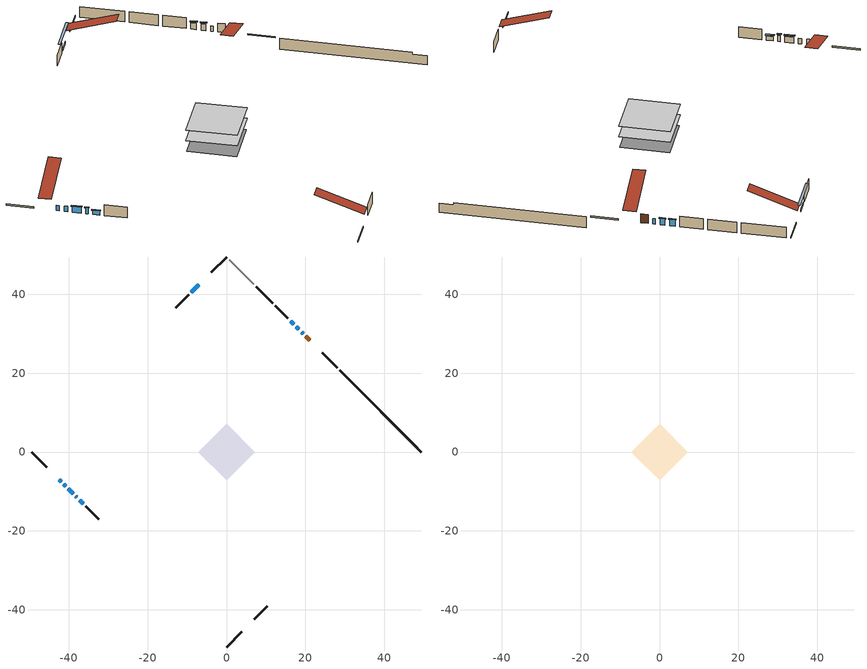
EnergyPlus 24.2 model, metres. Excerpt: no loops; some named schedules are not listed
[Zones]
conditioned space
 floor adiabatic (AdiabaticFloorConstruction): -7.22,0 0,7.22 7.22,0 0,-7.22 z0.37
 floor foundation (Slab1 construction): -7.04,0 0,7.04 7.04,0 0,-7.04 z-2.16
 wall outside (RimJoist1 construction): 0,-49.48 3.88,-45.6 / -49.48,0 -45.6,-3.88 / 0,49.48 -3.88,45.6 / 28.14,21.35 24.26,25.22 z0.37:0.67
 wall outside (AdiabaticWallConstruction 1): 21.09,28.39 20.07,29.41 z0.37:2.4
 wall outside (AdiabaticWallConstruction): 19.42,30.07 19.04,30.45 / -42.44,-7.05 -41.97,-7.51 / -41.31,-8.17 -40.8,-8.68 z0.37:1.59; -7.05,42.44 -8.99,40.5 z0.37:0.88; 18.38,31.1 17.7,31.79 / 17.04,32.44 16.25,33.23 z0.37:1.84; -40.15,-9.34 -38.92,-10.56 / -38.27,-11.21 -37.94,-11.54 z0.37:1.74; -37.29,-12.2 -36.32,-13.17 z0.37:1.34
 wall outside (Wall1 construction): 7.05,-42.44 10.31,-39.18 / -35.66,-13.82 -32.4,-17.08 / -9.64,39.84 -12.9,36.58 / 15.59,33.89 12.34,37.15 z0.37:2.81
 wall foundation (FoundationWall1 construction): 28.79,20.69,-2.16 28.79,20.69,0.37 47.41,2.07,0.37 47.41,2.07,-0.11 49.48,0,-0.11 49.48,0,-2.16
 wall othersidecoefficients (Wall2 construction): 11.68,37.8 7.58,41.9 z0.37:2.81
 wall adiabatic (Wall3 construction): 6.92,42.56 0.66,48.83 z0.37:2.81
 window (WindowConstruction 5): 19.42,30.07 19.04,30.45 z0.37:1.59
 window (WindowConstruction 8): -7.05,42.44 -8.99,40.5 z0.37:0.88
 window (WindowConstruction 6): -42.44,-7.05 -41.97,-7.51 z0.37:1.59
 window (WindowConstruction 7): -41.31,-8.17 -40.8,-8.68 z0.37:1.59
 window (WindowConstruction): 18.38,31.1 17.7,31.79 z0.37:1.84
 window (WindowConstruction 1): 17.04,32.44 16.25,33.23 z0.37:1.84
 window (WindowConstruction 2): -40.15,-9.34 -38.92,-10.56 z0.37:1.74
 window (WindowConstruction 3): -38.27,-11.22 -37.94,-11.54 z0.37:1.74
 window (WindowConstruction 4): -37.29,-12.2 -36.32,-13.17 z0.37:1.34
 door (Door): 21.09,28.39 20.07,29.41 z0.37:2.4
 ceiling adiabatic (AdiabaticFloorConstruction): 0,-7.22 7.22,0 0,7.22 -7.22,0 z0.37
attic - vented
 floor to conditioned space (Floor1 construction Reversed): -7.22,0 0,7.22 7.22,0 0,-7.22 z2.81
 roof outside (Roof1 construction): 6.39,-43.09,2.81 -0.65,-36.06,6.13 -2.5,-37.91,6.13 4.54,-44.95,2.81; -43.09,-6.39,2.81 -36.06,0.65,6.13 -37.91,2.5,6.13 -44.95,-4.54,2.81; -6.39,43.09,2.81 0.65,36.06,6.13 2.5,37.91,6.13 -4.54,44.95,2.81; 21.75,27.74,2.81 14.71,20.7,6.13 16.57,18.85,6.13 23.6,25.88,2.81
shading: -10.85,38.63 -5.18,44.3 -5.47,44.59 -11.14,38.92 z3.52; 17.56,31.93 18.52,30.96 18.81,31.25 17.85,32.22 z2.04; 16.11,33.37 17.18,32.3 17.47,32.59 16.4,33.66 z2.04; -38.78,-10.7 -40.29,-9.19 -40.58,-9.49 -39.07,-10.99 z1.94; -37.8,-11.68 -38.41,-11.07 -38.7,-11.36 -38.09,-11.97 z1.94; -36.17,-13.31 -37.43,-12.05 -37.72,-12.34 -36.47,-13.6 z1.54
[Building]
Building 1: Terrain=Suburbs
[Site:Location]
Edmonton Intl AP_AB: Latitude {deg}=53.31; Longitude {deg}=-113.58; Time Zone {hr}=-7; Elevation {m}=723; Keep Site Location Information=Yes
[Site:GroundTemperature:Shallow]
-1.56185, -3.61833, -3.78302, -2.80711, 1.11059, 5.01004, 8.39065, 10.5322, 10.7141, 8.97234, 5.67794, 1.89811
[Site:WaterMainsTemperature]
Calculation Method=Schedule; Temperature Schedule=mains temperature schedule
[Material] Roughness=Rough; Thermal Absorptance=0.9
Name | Thickness {m} | Conductivity {W/m-K} | Density {kg/m3} | Specific Heat {J/kg-K} | Solar Absorptance | Visible Absorptance
asphalt or fiberglass shingles | 0.00635 | 0.162714 | 1121.4 | 1465.45 | 0.4 | 0.4
ceiling loosefill ins | 0.169333 | 0.0480833 | 16.02 | 1046.75 | 0.7 | 0.7
ceiling stud and cavity | 0.1397 | 0.139924 | 65.682 | 1177.47 | 0.7 | 0.7
concrete 4.0 in. | 0.1016 | 1.803125 | 2242.8 | 837.4 | 0.7 | 0.7
concrete 8.0 in. | 0.2032 | 1.803125 | 2242.8 | 837.4 | 0.7 | 0.7
door material | 0.04445 | 0.053851 | 512.64 | 1214.23 | 0.7 | 0.7
exterior vertical ins | 0.0460229 | 0.029427 | 32.04 | 1214.23 | 0.7 | 0.7
floor covering | 0.0127 | 0.0433444 | 54.468 | 1339.84 | 0.6 | 0.6
floor rigid ins; wall rigid ins | 0.512978 | 0.029427 | 32.04 | 1214.23 | 0.7 | 0.7
floor stud and cavity | 0.1397 | 1.75129 | 37.0049 | 1207.88 | 0.7 | 0.7
furniture material conditioned space 1 | 0.1524 | 0.115458 | 640.8 | 1214.23 | 0.6 | 0.6
gypsum board | 0.0127 | 0.160291 | 801 | 837.4 | 0.6 | 0.6
gypsum board 1 | 0.0127 | 0.160291 | 801 | 837.4 | 0.7 | 0.7
osb sheathing 0.5 in. | 0.0127 | 0.115458 | 512.64 | 1214.23 | 0.7 | 0.7
osb sheathing 0.5 in. 1 | 0.0127 | 0.115458 | 512.64 | 1214.23 | 0.4 | 0.4
osb sheathing 0.75 in. | 0.01905 | 0.115458 | 512.64 | 1214.23 | 0.7 | 0.7
osb sheathing 2.0 in. | 0.0508 | 0.115458 | 512.64 | 1214.23 | 0.7 | 0.7
rim joist stud and cavity | 0.0508 | 0.0296939 | 125.044 | 1163.47 | 0.6 | 0.6
wall stud and cavity | 0.1397 | 0.0949025 | 139.0536 | 1170.24 | 0.7 | 0.7
wall stud and cavity 1 | 0.1397 | 0.101127 | 139.0536 | 1170.24 | 0.7 | 0.7
wall stud and cavity 2 | 0.1397 | 0.0854438 | 139.0536 | 1170.24 | 0.7 | 0.7
wall stud and cavity 3 | 0.0889 | 0.380278 | 52.3479 | 1209.89 | 0.7 | 0.7
wall stud and cavity 4 | 0.0889 | 0.391764 | 83.0341 | 1211.67 | 0.7 | 0.7
wood siding | 0.0254 | 0.102417 | 544.68 | 1172.36 | 0.4 | 0.4
wood siding 1; wood siding 2; wood siding 3 | 0.0254 | 0.102417 | 544.68 | 1172.36 | 0.7 | 0.7
[WindowMaterial:SimpleGlazingSystem]
Name | U-Factor {W/m2-K} | Solar Heat Gain Coefficient
WindowMaterial | 2.44835 | 0.62
WindowMaterial 1 | 2.424506 | 0.49
WindowMaterial 2 | 2.39782 | 0.64
WindowMaterial 3 | 3.31198 | 0.59
WindowMaterial 4 | 2.274039 | 0.55
WindowMaterial 5 | 3.30914 | 0.61
WindowMaterial 6 | 3.31141 | 0.61
WindowMaterial 7 | 3.31198 | 0.61
WindowMaterial 8 | 3.267689 | 0.5
[Construction]
AdiabaticFloorConstruction: floor stud and cavity, floor rigid ins, osb sheathing 0.75 in., floor covering
AdiabaticWallConstruction: wood siding 2, wall rigid ins, wall stud and cavity 3, gypsum board
AdiabaticWallConstruction 1: wood siding 3, wall rigid ins, wall stud and cavity 3, gypsum board
Door: door material
Floor1 construction Reversed: gypsum board, ceiling stud and cavity, ceiling loosefill ins
FoundationWall1 construction: concrete 8.0 in., gypsum board 1
furniture construction conditioned space 1: furniture material conditioned space 1
PartitionWallConstruction: gypsum board, wall stud and cavity 4, gypsum board
RimJoist1 construction: wood siding 1, osb sheathing 2.0 in., rim joist stud and cavity
Roof1 construction: asphalt or fiberglass shingles
Slab1 construction: concrete 4.0 in.
Wall1 construction: wood siding, osb sheathing 0.5 in., wall stud and cavity, gypsum board
Wall2 construction: osb sheathing 0.5 in. 1, wall stud and cavity 1, gypsum board
Wall3 construction: osb sheathing 0.5 in. 1, wall stud and cavity 2, gypsum board
WindowConstruction: WindowMaterial
WindowConstruction 1: WindowMaterial 1
WindowConstruction 2: WindowMaterial 2
WindowConstruction 3: WindowMaterial 3
WindowConstruction 4: WindowMaterial 4
WindowConstruction 5: WindowMaterial 5
WindowConstruction 6: WindowMaterial 6
WindowConstruction 7: WindowMaterial 7
WindowConstruction 8: WindowMaterial 8
[Zone] Multiplier=1; Part of Total Floor Area=Yes
Name | Volume {m3}
attic - vented | 56.1969
conditioned space | 528.3
[Space]
Name | Zone | Volume {m3}
attic - vented 1 | attic - vented | 56.1969
conditioned space 1 | conditioned space | 528.3
[ZoneInfiltration:EffectiveLeakageArea]
infil attic - vented 1: Zone or Space=attic - vented 1; Schedule=Always On Discrete; Effective Air Leakage Area {cm2}=3630.26; Stack Coefficient=0.000230649; Wind Coefficient=1.02611e-05
[ZoneMixing]
whole house fan mix: Zone or Space=attic - vented; Schedule=Always On Continuous; Design Flow Rate Calculation Method=Flow/Zone; Design Flow Rate {m3/s}=0; Source Zone or Space=conditioned space
[SurfaceProperty:ExposedFoundationPerimeter]
Slab1: Exposed Perimeter Calculation Method=TotalExposedPerimeter; Total Exposed Perimeter {m}=29.258
[SurfaceProperty:OtherSideCoefficients]
other non-freezing space: Combined Convective/Radiative Film Coefficient {W/m2-K}=8.35; Constant Temperature Coefficient=1; External Dry-Bulb Temperature Coefficient=0; Ground Temperature Coefficient=0; Wind Speed Coefficient=0; Zone Air Temperature Coefficient=0; Constant Temperature Schedule=other non-freezing space; Previous Other Side Temperature Coefficient=0
[InternalMass] Zone or ZoneList=conditioned space; Space or SpaceList=conditioned space 1
Name | Construction | Surface Area {m2}
furniture mass conditioned space 1 | furniture construction conditioned space 1 | 81.4399
partition wall mass | PartitionWallConstruction | 203.6
[Lights]
interior lighting: Zone or ZoneList or Space or SpaceList=conditioned space 1; Schedule=interior lighting schedule; Design Level Calculation Method=LightingLevel; Lighting Level {W}=343.2; Return Air Fraction=0; Fraction Radiant=0.6; Fraction Visible=0.2; Fraction Replaceable=1
[People]
occupants: Zone or ZoneList or Space or SpaceList=conditioned space 1; Number of People Schedule=occupants schedule; Number of People Calculation Method=People; Number of People=3; Fraction Radiant=0.314171; Sensible Heat Fraction=0.56303; Activity Level Schedule=occupants activity schedule; Carbon Dioxide Generation Rate {m3/s-W}=0; Enable ASHRAE 55 Comfort Warnings=No; Mean Radiant Temperature Calculation Type=EnclosureAveraged
[ElectricEquipment] Zone or ZoneList or Space or SpaceList=conditioned space 1; Design Level Calculation Method=EquipmentLevel
Name | Schedule | Design Level {W} | Fraction Latent | Fraction Radiant | Fraction Lost
clothes dryer | clothes dryer schedule | 140.772 | 0.015 | 0.081 | 0.85
clothes washer | clothes washer schedule | 32.1985 | 0.03 | 0.162 | 0.7
cooking range | cooking range schedule | 208.969 | 0.08 | 0.432 | 0.2
dishwasher | dishwasher schedule | 66.8632 | 0.3 | 0.18 | 0.4
fridge | fridge schedule | 72.9452 | 0 | 0.6 | 0
mech vent bath fan 0 | mech vent bath fan 0 schedule | 50.2 | 0 | 0 | 1
mech vent house fan | mech vent house fan schedule | 0.95 | 0 | 0 | 1
mech vent house fan cfis | mech vent house fan cfis schedule | 0 | 0 | 0 | 0
mech vent range fan 0 | mech vent range fan 0 schedule | 57 | 0 | 0 | 1
misc plug loads | misc plug loads schedule | 494.7 | 0.045 | 0.513 | 0.1
whole house fan | Always On Discrete | 0 | 0 | 0 | 1
[OtherEquipment] Zone or ZoneList or Space or SpaceList=conditioned space 1; Design Level Calculation Method=EquipmentLevel
Name | Fuel Type | Schedule | Design Level {W} | Fraction Latent | Fraction Radiant | Fraction Lost
clothes dryer 1 | Electricity | clothes dryer schedule | 0 | 0.015 | 0.081 | 0.85
cooking range 1 | Electricity | cooking range schedule | 0 | 0.08 | 0.432 | 0.2
general water use latent | None | general water use schedule | 59.3978 | 1 | 0 | 0
general water use sensible | None | general water use schedule | -58.539 | 0 | 0.6 | 0
mech vent house fan latent load | None | Always On Discrete | 0 | 1 | 0 | 0
mech vent house fan sensible load | None | Always On Discrete | 0 | 0 | 0 | 0
water heater energy adjustment1 | NaturalGas | Always On Discrete | 0.01 | 0 | 0 | 1
[ZoneInfiltration:DesignFlowRate] Zone or ZoneList or Space or SpaceList=conditioned space 1; Schedule=Always On Discrete; Design Flow Rate Calculation Method=Flow/Zone; Design Flow Rate {m3/s}=0
infil flow; natural vent flow; whole house fan flow
[AvailabilityManager:Scheduled]
furnace airloop Availability Manager: Schedule=Always On Discrete
[Foundation:Kiva]
Foundation Kiva 1: Initial Indoor Air Temperature {C}=18; Wall Height Above Grade {m}=0.369997; Wall Depth Below Slab {m}=0.2032; Custom Block Material Name 1=exterior vertical ins; Custom Block Depth 1 {m}=2.52999; Custom Block X Position 1 {m}=0.2159; Custom Block Z Position 1 {m}=0
[Foundation:Kiva:Settings]
Soil Conductivity {W/m-K}=0.849921; Soil Density {kg/m3}=1842.3; Soil Specific Heat {J/kg-K}=418.7; Ground Solar Absorptivity=0.9; Ground Thermal Absorptivity=0.9; Ground Surface Roughness {m}=0.03; Far-Field Width {m}=40; Deep-Ground Boundary Condition=ZeroFlux; Deep-Ground Depth {m}=40; Minimum Cell Dimension {m}=0.2; Maximum Cell Growth Coefficient=3; Simulation Timestep=Timestep
[Exterior:Lights]
exterior lighting: Schedule=exterior lighting schedule; Design Level {W}=75.6
[EnergyManagementSystem:GlobalVariable]
furnace_airloop_Fan_RTF
infil_program_Qfan
infil_program_Qinf
natural_vent_program_Qnv
natural_vent_program_Qwhf
[EnergyManagementSystem:Sensor]
Name | Output:Variable or Output:Meter Index Key | Output:Variable or Output:Meter
airflow_gain | infil flow | Infiltration Sensible Heat Gain Energy
airflow_gain_1 | natural vent flow | Infiltration Sensible Heat Gain Energy
airflow_gain_2 | whole house fan flow | Infiltration Sensible Heat Gain Energy
airflow_loss | infil flow | Infiltration Sensible Heat Loss Energy
airflow_loss_1 | natural vent flow | Infiltration Sensible Heat Loss Energy
airflow_loss_2 | whole house fan flow | Infiltration Sensible Heat Loss Energy
clg_load_cond |  | Cooling:EnergyTransfer:Zone:CONDITIONED SPACE
clg_sp_s; clg_sp_s_1 | cooling setpoint | Schedule Value
clothes_dryer_exhaust_0_sch_s | clothes dryer exhaust 0 schedule | Schedule Value
cool_season | cooling season schedule | Schedule Value
htg_load_cond |  | Heating:EnergyTransfer:Zone:CONDITIONED SPACE
htg_sp_s; htg_sp_s_1 | heating setpoint | Schedule Value
ig_ee_conv | clothes dryer | Electric Equipment Convective Heating Energy
ig_ee_conv_2 | cooking range | Electric Equipment Convective Heating Energy
ig_ee_conv_4 | fridge | Electric Equipment Convective Heating Energy
ig_ee_conv_5 | misc plug loads | Electric Equipment Convective Heating Energy
ig_ee_conv_6 | whole house fan | Electric Equipment Convective Heating Energy
ig_ee_rad | clothes dryer | Electric Equipment Radiant Heating Energy
ig_ee_rad_2 | cooking range | Electric Equipment Radiant Heating Energy
ig_ee_rad_4 | fridge | Electric Equipment Radiant Heating Energy
ig_ee_rad_5 | misc plug loads | Electric Equipment Radiant Heating Energy
ig_ee_rad_6 | whole house fan | Electric Equipment Radiant Heating Energy
ig_lgt_conv | interior lighting | Lights Convective Heating Energy
ig_lgt_rad | interior lighting | Lights Radiant Heating Energy
ig_lgt_vis | interior lighting | Lights Visible Radiation Heating Energy
ig_oe_conv | clothes dryer 1 | Other Equipment Convective Heating Energy
ig_oe_conv_1 | cooking range 1 | Other Equipment Convective Heating Energy
ig_oe_conv_2 | general water use latent | Other Equipment Convective Heating Energy
ig_oe_conv_3 | general water use sensible | Other Equipment Convective Heating Energy
ig_oe_conv_4 | water heater energy adjustment1 | Other Equipment Convective Heating Energy
ig_oe_rad | clothes dryer 1 | Other Equipment Radiant Heating Energy
ig_oe_rad_1 | cooking range 1 | Other Equipment Radiant Heating Energy
ig_oe_rad_2 | general water use latent | Other Equipment Radiant Heating Energy
ig_oe_rad_3 | general water use sensible | Other Equipment Radiant Heating Energy
ig_oe_rad_4 | water heater energy adjustment1 | Other Equipment Radiant Heating Energy
ig_ppl_conv | occupants | People Convective Heating Energy
ig_ppl_rad | occupants | People Radiant Heating Energy
im_conv | furniture mass conditioned space 1 | Surface Inside Face Convection Heat Gain Energy
im_conv_1 | partition wall mass | Surface Inside Face Convection Heat Gain Energy
im_ig | furniture mass conditioned space 1 | Surface Inside Face Internal Gains Radiation Heat Gain Energy
im_ig_1 | partition wall mass | Surface Inside Face Internal Gains Radiation Heat Gain Energy
im_lgt | furniture mass conditioned space 1 | Surface Inside Face Lights Radiation Heat Gain Energy
im_lgt_1 | partition wall mass | Surface Inside Face Lights Radiation Heat Gain Energy
im_sol | furniture mass conditioned space 1 | Surface Inside Face Solar Radiation Heat Gain Energy
im_sol_1 | partition wall mass | Surface Inside Face Solar Radiation Heat Gain Energy
im_surf | furniture mass conditioned space 1 | Surface Inside Face Net Surface Thermal Radiation Heat Gain Energy
im_surf_1 | partition wall mass | Surface Inside Face Net Surface Thermal Radiation Heat Gain Energy
mech_vent_bath_fan_0_sch_s | mech vent bath fan 0 schedule | Schedule Value
mech_vent_range_fan_0_sch_s | mech vent range fan 0 schedule | Schedule Value
mv_conv | mech vent bath fan 0 | Electric Equipment Convective Heating Energy
mv_conv_1 | mech vent house fan | Electric Equipment Convective Heating Energy
mv_conv_2 | mech vent house fan cfis | Electric Equipment Convective Heating Energy
mv_conv_3 | mech vent range fan 0 | Electric Equipment Convective Heating Energy
mv_conv_4 | mech vent house fan latent load | Other Equipment Convective Heating Energy
mv_conv_5 | mech vent house fan sensible load | Other Equipment Convective Heating Energy
mv_rad | mech vent bath fan 0 | Electric Equipment Radiant Heating Energy
mv_rad_1 | mech vent house fan | Electric Equipment Radiant Heating Energy
mv_rad_2 | mech vent house fan cfis | Electric Equipment Radiant Heating Energy
mv_rad_3 | mech vent range fan 0 | Electric Equipment Radiant Heating Energy
mv_rad_4 | mech vent house fan latent load | Other Equipment Radiant Heating Energy
mv_rad_5 | mech vent house fan sensible load | Other Equipment Radiant Heating Energy
natural_vent_s | natural vent schedule | Schedule Value
oa_temp |  | Site Outdoor Air Drybulb Temperature
out_pb_s |  | Site Outdoor Air Barometric Pressure
out_wt_s |  | Site Outdoor Air Humidity Ratio
site_vw_s |  | Site Wind Speed
ss_back_out | Window1 | Surface Window Shortwave from Zone Back Out Window Heat Transfer Rate
ss_back_out_1 | Window10 | Surface Window Shortwave from Zone Back Out Window Heat Transfer Rate
ss_back_out_2 | Window2 | Surface Window Shortwave from Zone Back Out Window Heat Transfer Rate
ss_back_out_3 | Window3 | Surface Window Shortwave from Zone Back Out Window Heat Transfer Rate
ss_back_out_4 | Window4 | Surface Window Shortwave from Zone Back Out Window Heat Transfer Rate
ss_back_out_5 | Window5 | Surface Window Shortwave from Zone Back Out Window Heat Transfer Rate
ss_back_out_6 | Window7 | Surface Window Shortwave from Zone Back Out Window Heat Transfer Rate
ss_back_out_7 | Window8 | Surface Window Shortwave from Zone Back Out Window Heat Transfer Rate
ss_back_out_8 | Window9 | Surface Window Shortwave from Zone Back Out Window Heat Transfer Rate
ss_conv | Door1 | Surface Inside Face Convection Heat Gain Energy
ss_conv_1 | Window1 | Surface Inside Face Convection Heat Gain Energy
ss_conv_2 | Window10 | Surface Inside Face Convection Heat Gain Energy
ss_conv_3 | Window2 | Surface Inside Face Convection Heat Gain Energy
ss_conv_4 | Window3 | Surface Inside Face Convection Heat Gain Energy
ss_conv_5 | Window4 | Surface Inside Face Convection Heat Gain Energy
ss_conv_6 | Window5 | Surface Inside Face Convection Heat Gain Energy
ss_conv_7 | Window7 | Surface Inside Face Convection Heat Gain Energy
ss_conv_8 | Window8 | Surface Inside Face Convection Heat Gain Energy
ss_conv_9 | Window9 | Surface Inside Face Convection Heat Gain Energy
ss_ig | Door1 | Surface Inside Face Internal Gains Radiation Heat Gain Energy
ss_ig_1 | Window1 | Surface Inside Face Internal Gains Radiation Heat Gain Energy
ss_ig_2 | Window10 | Surface Inside Face Internal Gains Radiation Heat Gain Energy
ss_ig_3 | Window2 | Surface Inside Face Internal Gains Radiation Heat Gain Energy
ss_ig_4 | Window3 | Surface Inside Face Internal Gains Radiation Heat Gain Energy
ss_ig_5 | Window4 | Surface Inside Face Internal Gains Radiation Heat Gain Energy
ss_ig_6 | Window5 | Surface Inside Face Internal Gains Radiation Heat Gain Energy
ss_ig_7 | Window7 | Surface Inside Face Internal Gains Radiation Heat Gain Energy
ss_ig_8 | Window8 | Surface Inside Face Internal Gains Radiation Heat Gain Energy
ss_ig_9 | Window9 | Surface Inside Face Internal Gains Radiation Heat Gain Energy
ss_lgt | Door1 | Surface Inside Face Lights Radiation Heat Gain Energy
ss_sol | Door1 | Surface Inside Face Solar Radiation Heat Gain Energy
ss_surf | Door1 | Surface Inside Face Net Surface Thermal Radiation Heat Gain Energy
ss_surf_1 | Window1 | Surface Inside Face Net Surface Thermal Radiation Heat Gain Energy
ss_surf_2 | Window10 | Surface Inside Face Net Surface Thermal Radiation Heat Gain Energy
ss_surf_3 | Window2 | Surface Inside Face Net Surface Thermal Radiation Heat Gain Energy
ss_surf_4 | Window3 | Surface Inside Face Net Surface Thermal Radiation Heat Gain Energy
ss_surf_5 | Window4 | Surface Inside Face Net Surface Thermal Radiation Heat Gain Energy
ss_surf_6 | Window5 | Surface Inside Face Net Surface Thermal Radiation Heat Gain Energy
ss_surf_7 | Window7 | Surface Inside Face Net Surface Thermal Radiation Heat Gain Energy
ss_surf_8 | Window8 | Surface Inside Face Net Surface Thermal Radiation Heat Gain Energy
ss_surf_9 | Window9 | Surface Inside Face Net Surface Thermal Radiation Heat Gain Energy
ss_trans_in | Window1 | Surface Window Transmitted Solar Radiation Rate
ss_trans_in_1 | Window10 | Surface Window Transmitted Solar Radiation Rate
ss_trans_in_2 | Window2 | Surface Window Transmitted Solar Radiation Rate
ss_trans_in_3 | Window3 | Surface Window Transmitted Solar Radiation Rate
ss_trans_in_4 | Window4 | Surface Window Transmitted Solar Radiation Rate
ss_trans_in_5 | Window5 | Surface Window Transmitted Solar Radiation Rate
ss_trans_in_6 | Window7 | Surface Window Transmitted Solar Radiation Rate
ss_trans_in_7 | Window8 | Surface Window Transmitted Solar Radiation Rate
ss_trans_in_8 | Window9 | Surface Window Transmitted Solar Radiation Rate
ss_trans_out | Window1 | Surface Inside Face Initial Transmitted Diffuse Transmitted Out Window Solar Radiation Rate
ss_trans_out_1 | Window10 | Surface Inside Face Initial Transmitted Diffuse Transmitted Out Window Solar Radiation Rate
ss_trans_out_2 | Window2 | Surface Inside Face Initial Transmitted Diffuse Transmitted Out Window Solar Radiation Rate
ss_trans_out_3 | Window3 | Surface Inside Face Initial Transmitted Diffuse Transmitted Out Window Solar Radiation Rate
ss_trans_out_4 | Window4 | Surface Inside Face Initial Transmitted Diffuse Transmitted Out Window Solar Radiation Rate
ss_trans_out_5 | Window5 | Surface Inside Face Initial Transmitted Diffuse Transmitted Out Window Solar Radiation Rate
ss_trans_out_6 | Window7 | Surface Inside Face Initial Transmitted Diffuse Transmitted Out Window Solar Radiation Rate
ss_trans_out_7 | Window8 | Surface Inside Face Initial Transmitted Diffuse Transmitted Out Window Solar Radiation Rate
ss_trans_out_8 | Window9 | Surface Inside Face Initial Transmitted Diffuse Transmitted Out Window Solar Radiation Rate
s_conv | Floor1 | Surface Inside Face Convection Heat Gain Energy
s_conv_1 | FoundationWall1 | Surface Inside Face Convection Heat Gain Energy
s_conv_10 | Wall1:225 | Surface Inside Face Convection Heat Gain Energy
s_conv_11 | Wall1:315 | Surface Inside Face Convection Heat Gain Energy
s_conv_12 | Wall1:45 | Surface Inside Face Convection Heat Gain Energy
s_conv_13 | Wall2 | Surface Inside Face Convection Heat Gain Energy
s_conv_14 | Wall3 | Surface Inside Face Convection Heat Gain Energy
s_conv_2 | inferred conditioned ceiling | Surface Inside Face Convection Heat Gain Energy
s_conv_3 | inferred conditioned floor | Surface Inside Face Convection Heat Gain Energy
s_conv_4 | RimJoist1:135 | Surface Inside Face Convection Heat Gain Energy
s_conv_5 | RimJoist1:225 | Surface Inside Face Convection Heat Gain Energy
s_conv_6 | RimJoist1:315 | Surface Inside Face Convection Heat Gain Energy
s_conv_7 | RimJoist1:45 | Surface Inside Face Convection Heat Gain Energy
s_conv_8 | Slab1 | Surface Inside Face Convection Heat Gain Energy
s_conv_9 | Wall1:135 | Surface Inside Face Convection Heat Gain Energy
s_ig | Floor1 | Surface Inside Face Internal Gains Radiation Heat Gain Energy
s_ig_1 | FoundationWall1 | Surface Inside Face Internal Gains Radiation Heat Gain Energy
s_ig_10 | Wall1:225 | Surface Inside Face Internal Gains Radiation Heat Gain Energy
s_ig_11 | Wall1:315 | Surface Inside Face Internal Gains Radiation Heat Gain Energy
s_ig_12 | Wall1:45 | Surface Inside Face Internal Gains Radiation Heat Gain Energy
s_ig_13 | Wall2 | Surface Inside Face Internal Gains Radiation Heat Gain Energy
s_ig_14 | Wall3 | Surface Inside Face Internal Gains Radiation Heat Gain Energy
s_ig_2 | inferred conditioned ceiling | Surface Inside Face Internal Gains Radiation Heat Gain Energy
s_ig_3 | inferred conditioned floor | Surface Inside Face Internal Gains Radiation Heat Gain Energy
s_ig_4 | RimJoist1:135 | Surface Inside Face Internal Gains Radiation Heat Gain Energy
s_ig_5 | RimJoist1:225 | Surface Inside Face Internal Gains Radiation Heat Gain Energy
s_ig_6 | RimJoist1:315 | Surface Inside Face Internal Gains Radiation Heat Gain Energy
s_ig_7 | RimJoist1:45 | Surface Inside Face Internal Gains Radiation Heat Gain Energy
s_ig_8 | Slab1 | Surface Inside Face Internal Gains Radiation Heat Gain Energy
s_ig_9 | Wall1:135 | Surface Inside Face Internal Gains Radiation Heat Gain Energy
s_lgt | Floor1 | Surface Inside Face Lights Radiation Heat Gain Energy
s_lgt_1 | FoundationWall1 | Surface Inside Face Lights Radiation Heat Gain Energy
s_lgt_10 | Wall1:225 | Surface Inside Face Lights Radiation Heat Gain Energy
s_lgt_11 | Wall1:315 | Surface Inside Face Lights Radiation Heat Gain Energy
s_lgt_12 | Wall1:45 | Surface Inside Face Lights Radiation Heat Gain Energy
s_lgt_13 | Wall2 | Surface Inside Face Lights Radiation Heat Gain Energy
s_lgt_14 | Wall3 | Surface Inside Face Lights Radiation Heat Gain Energy
